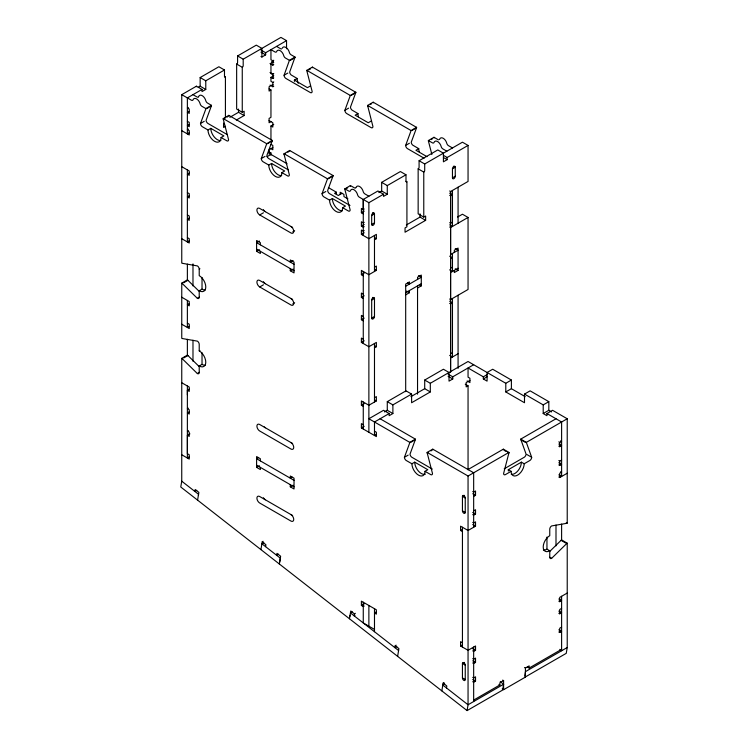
<?xml version="1.0" encoding="UTF-8"?>
<svg xmlns="http://www.w3.org/2000/svg" width="748" height="748" viewBox="0 0 748 748"><rect width="100%" height="100%" fill="white"/><g stroke="black" fill="none" stroke-linecap="round" stroke-linejoin="round"><path stroke-width="1.12" d="M500.272 681.652L503.6 684.252L502.628 690.077L467.079 710.6L180.773 487.013L181.745 481.188L181.755 358.367L187.374 355.132A2.646 1.524 60 0 1 187.907 355.524L199.005 366.417M189.899 433.868L187.374 435.327L187.374 453.69L189.244 454.775L189.244 459.094L181.755 454.775M187.374 394.907L187.374 390.316L189.244 389.231M363.285 213.863L361.396 212.778L361.396 208.449L363.266 209.534L363.266 199.445L377.918 190.983L383.537 194.228L383.537 196.387L387.277 194.228L387.277 185.588L405.986 174.78L405.986 181.268L406.921 181.801L406.921 226.822L405.051 227.897L405.051 232.217L425.64 220.333L425.64 216.013L423.77 217.098L418.151 213.853L418.151 168.842A1.318 0.767 -60 0 0 419.086 167.215L419.086 160.736L437.804 149.937L443.414 153.172L443.414 161.82L447.154 159.661L447.154 157.501L468.052 145.43L468.052 181.446L450.586 191.525L449.651 190.983M450.586 372.326L450.586 191.525L450.586 223.222L449.651 222.68M198.435 96.931A2.646 1.524 60 0 0 198.697 96.511A5.292 3.057 60 0 1 202.222 95.669A5.292 3.057 60 0 1 205.747 100.587A2.646 1.524 60 0 0 207.514 103.046L211.46 105.328L205.85 108.563A2.637 1.524 60 0 1 205.775 109.143L200.501 123.485A2.646 1.524 60 0 0 202.371 126.73L207.981 129.965A9.266 5.348 60 0 0 214.536 141.307A9.266 5.348 60 0 0 221.081 137.529L227.037 140.933A2.646 1.524 60 0 0 228.57 139.689L223.297 119.259A2.637 1.524 60 0 1 223.222 118.595L228.832 115.351L272.244 140.418L266.625 143.812A2.674 1.543 60 0 1 266.55 144.233L261.286 158.576A2.646 1.524 60 0 0 263.156 161.82L268.766 165.056A9.266 5.348 60 0 0 275.32 176.406A9.266 5.348 60 0 0 281.865 172.62L284.67 171.002L271.571 163.438L268.766 165.056M272.244 140.418L272.244 140.568A2.674 1.543 60 0 1 272.169 140.989L266.896 155.332A2.646 1.524 60 0 0 268.766 158.576L288.232 169.815M282.276 48.255A5.292 3.057 60 0 1 285.801 47.414A5.292 3.057 60 0 1 289.336 52.332A2.646 1.524 60 0 0 291.094 54.791L295.039 57.072L289.429 60.308L284.081 75.23A2.646 1.524 60 0 0 285.951 78.475L310.28 92.518A2.646 1.524 60 0 0 312.15 91.434L306.876 71.004A2.646 1.533 60 0 1 306.802 70.34L312.412 67.096L355.824 92.322A2.665 1.533 60 0 1 355.749 92.733L350.475 107.086A2.646 1.524 60 0 0 352.009 110.087L357.965 113.565A9.266 5.348 60 0 0 358.46 116.744M295.039 57.072L289.691 71.986A2.646 1.524 60 0 0 291.224 74.996L297.18 78.475A9.266 5.348 60 0 0 298.284 83.308M355.824 92.163L350.204 95.557A2.665 1.533 60 0 1 350.129 95.978L344.865 110.321A2.646 1.524 60 0 0 346.735 113.565L371.064 127.609A2.646 1.524 60 0 0 372.934 126.524L367.586 105.431L373.196 102.196L416.608 127.412A2.618 1.515 60 0 1 416.533 127.833L411.26 142.176A2.646 1.524 60 0 0 412.793 145.187L418.749 148.656A9.266 5.348 60 0 0 419.245 151.835M416.608 127.254L410.989 130.648A2.618 1.515 60 0 1 410.914 131.068L405.65 145.411A2.646 1.524 60 0 0 407.52 148.656L424.06 158.202M197.584 500.141L198.884 492.38L195.2 489.501L194.873 491.445L196.743 490.361M198.36 495.485L198.557 494.316L181.745 481.188M260.93 549.612L262.23 541.842L263.165 541.309M265.587 546.666L265.914 544.722L262.23 541.842M279.35 564.001L280.332 558.176L261.903 543.787L263.773 542.702M279.677 562.057L280.65 556.241L276.966 553.361L276.648 555.297L278.518 554.221M349.466 618.755L350.765 610.994L354.449 613.874L354.131 615.81L355.066 615.267M349.858 616.427L350.055 615.258M396.169 645.178L395.234 645.72L394.907 647.656L396.777 646.581M397.618 656.351L398.918 648.591L395.234 645.72M441.834 690.881L443.134 683.12L444.069 682.578M446.491 687.945L446.818 686L443.134 683.12M467.079 710.6L468.052 704.775L468.052 476.018L508.949 452.4L503.339 449.165L468.052 469.538M524.703 676.014L525.433 671.648L567.227 647.525L567.227 543.17L561.608 539.925A2.646 1.533 -60 0 0 561.075 540.327L549.78 551.416M567.227 647.525L566.245 653.341L524.46 677.464M508.949 452.4A2.637 1.524 -60 0 1 508.874 453.064L503.6 473.493A2.646 1.524 -60 0 0 505.47 474.578L511.09 471.334A9.266 5.348 -60 0 0 517.635 475.12A9.266 5.348 -60 0 0 524.189 463.769L529.799 460.534A2.646 1.524 -60 0 0 531.669 457.29L526.321 442.377L520.711 439.132L555.998 418.758M211.46 105.328A2.637 1.524 60 0 1 211.385 105.898L206.111 120.241A2.646 1.524 60 0 0 207.981 123.485L227.448 134.724M329.55 200.155L332.355 198.529L345.454 206.093L342.649 207.71A9.266 5.348 60 0 1 336.104 211.497A9.266 5.348 60 0 1 329.55 200.155L323.94 196.911A2.646 1.524 60 0 1 322.07 193.667L327.334 179.324A2.646 1.533 60 0 0 327.418 178.753L333.028 175.509L289.616 150.451L284.006 153.845A2.665 1.533 60 0 0 284.081 154.35L289.354 174.78A2.646 1.524 60 0 1 287.821 176.023L281.865 172.62M333.028 175.509A2.646 1.533 60 0 1 332.954 176.079L327.68 190.431A2.646 1.524 60 0 0 329.55 193.667L349.98 205.466M411.914 463.769L414.719 462.152L427.819 469.716L425.014 471.334A9.266 5.348 60 0 1 418.469 475.12A9.266 5.348 60 0 1 411.914 463.769L406.304 460.534A2.646 1.524 60 0 1 404.434 457.29L409.698 442.947A2.637 1.524 60 0 0 409.782 442.377L415.392 439.132L380.106 418.758M415.392 439.132A2.637 1.524 60 0 1 415.318 439.702L410.044 454.055A2.646 1.524 60 0 0 411.914 457.29L432.344 469.09M525.19 396.655L511.398 388.689L511.398 380.049L505.788 383.285L505.788 391.933L524.498 402.733L524.498 394.093L543.207 404.892L543.207 413.541L546.956 415.701L546.956 413.541L552.566 410.297L567.227 418.758L567.227 523.114A2.646 1.524 -60 0 1 566.685 523.329L551.631 525.938A2.646 1.524 -60 0 0 549.761 529.182L549.761 535.662A9.266 5.348 -60 0 0 543.207 547.003A9.266 5.348 -60 0 0 549.761 550.79L549.761 557.269A2.646 1.524 -60 0 0 551.631 558.345L566.685 543.572A2.646 1.533 -60 0 1 567.227 543.17M224.484 69.994L205.775 80.793L205.775 89.433L200.155 86.198L200.155 77.549L218.865 66.75L224.484 69.994L224.484 76.474L225.419 77.016L225.419 117.53M236.293 120.073L244.129 115.547L244.129 111.228L242.259 112.303L236.649 109.058L236.649 64.047A1.318 0.767 -60 0 0 237.584 62.43L237.584 55.941L256.293 45.142L261.903 48.386L261.903 57.026L260.968 56.483M199.005 291.187L187.907 280.294A2.646 1.524 60 0 0 187.374 279.902L181.755 283.137A2.646 1.524 60 0 1 182.288 283.539L197.35 298.321A2.646 1.524 60 0 0 199.22 297.236L199.22 290.757A9.266 5.348 60 0 0 205.775 286.98A9.266 5.348 60 0 0 199.22 275.629L199.22 269.149A2.646 1.524 60 0 0 197.35 265.905L182.288 263.305A2.646 1.524 60 0 1 181.755 263.081L181.755 94.659L196.415 86.198L202.025 89.433L202.025 91.593L205.775 89.433M237.584 55.941L243.194 59.185L280.93 37.4L286.54 40.644L286.54 48.77M198.285 87.273L200.155 86.198M202.025 89.433L187.374 97.895L187.374 133.911L189.244 132.826M260.968 50.004L265.652 52.706L286.54 40.644M261.903 57.026L265.652 54.866L265.652 52.706M188.309 107.441L187.374 107.983L189.244 109.058L189.244 113.387L187.355 112.293L188.758 111.48M289.429 60.308L285.484 58.035A2.646 1.524 60 0 1 283.978 56.296L283.193 54.127A5.292 3.057 60 0 0 277.19 50.668L276.395 51.921A2.646 1.524 60 0 1 274.899 51.921L270.954 49.639L270.954 59.728L272.824 60.803L273.759 60.27M270.019 63.505L272.824 65.132L273.759 64.59M206.71 108.6L211.385 105.898M290.289 60.345L294.964 57.643M270.019 72.509L272.824 74.136L273.759 73.594M189.244 124.551L187.374 125.627L189.244 126.711L189.244 122.382L187.355 121.298M273.759 81.878L272.824 82.411L270.954 81.336L270.954 77.371L273.759 75.754M270.954 77.371L272.824 78.456L273.759 77.914M188.309 129.049L187.374 129.591L189.244 130.666L189.244 134.986L181.755 130.666M200.501 123.485L204.241 121.326M284.081 75.23L287.821 73.07M272.964 84.496L269.084 86.74L269.084 91.06L270.954 89.975L270.954 117.343L269.084 118.427L269.084 122.747L271.019 121.625M270.019 85.113L272.824 86.74L273.759 86.198M223.297 119.259L225.167 118.175M227.037 117.099L227.972 116.557M308.746 69.929L310.616 68.844M207.981 129.965L210.796 128.347L223.886 135.912L221.081 137.529M229.832 117.314L238.519 112.303L244.129 115.547M294.46 81.392A9.266 5.348 60 0 1 294.375 80.092L297.18 78.475M225.503 126.3L223.549 127.431L223.549 123.102M310.28 86.029L307.475 87.656L294.375 80.092M189.244 173.162L187.374 174.247L189.244 175.322L189.244 171.002L181.755 166.682M270.954 139.764L270.954 125.991L273.759 124.364M267.485 143.691L272.169 140.989M351.074 95.435L355.749 92.733M189.244 195.845L187.374 196.93L189.244 198.014L189.244 193.685L187.374 192.61M272.824 147.599L269.084 149.759L269.084 154.079L270.954 152.994L270.954 155.079M261.286 158.576L265.026 156.416M344.865 110.321L348.605 108.161M267.027 156.697L270.954 154.434L287.073 163.747M284.081 154.35L285.016 153.808M287.821 152.19L288.756 151.648M367.661 106.094L368.596 105.562M370.466 104.477L371.401 103.935M357.965 113.565L355.15 115.183L368.25 122.747L371.064 121.129M189.244 218.173L187.374 219.258L189.244 220.342L189.244 216.013L187.374 214.938M189.244 240.865L187.374 241.941L187.374 169.918M292.627 227.448L259.724 208.449A3.974 2.291 60 0 0 256.919 210.076L256.966 210.693A3.974 2.291 60 0 0 259.724 214.938L263.464 212.778M328.269 178.781L332.954 176.079M411.849 130.526L416.533 127.833M322.07 193.667L325.81 191.507M405.65 145.411L409.39 143.251M199.22 269.149L199.922 268.747M336.441 194.405L336.441 192.245L334.571 193.33L338.311 195.49L342.06 193.33M342.649 207.71L348.605 211.114A2.646 1.524 60 0 0 350.129 209.87L344.865 189.44A2.665 1.533 60 0 1 344.791 188.945L350.401 185.541L354.346 187.823A2.646 1.524 60 0 0 355.842 187.813M431.867 154.471L428.445 141.194A2.637 1.524 60 0 1 428.37 140.531L433.98 137.286L437.926 139.567A2.646 1.524 60 0 0 438.478 139.782M346.735 188.365L347.67 187.823M428.445 141.194L429.38 140.652M431.25 139.567L432.185 139.025M183.699 282.725L187.907 280.294M418.749 148.656L415.935 150.273L427.024 156.678M259.416 241.043L256.601 242.661L294.029 264.268M260.351 244.82L260.351 242.661L256.601 240.501L256.601 251.309L259.416 249.682M292.786 231.861L294.656 230.777M387.277 194.228L381.667 190.983L381.667 182.344L400.376 171.544L405.986 174.78M199.22 290.757L202.025 289.139A9.266 5.348 60 0 0 205.148 290.028M419.086 160.736L424.705 163.98L462.442 142.195L468.052 145.43M378.853 192.61L381.667 190.983M197.35 298.321L199.454 297.106M189.244 303.707L187.374 304.782L189.244 305.867L189.244 301.547L181.755 297.218M344.781 188.777L348.727 191.058A2.646 1.524 60 0 0 350.494 190.637A5.292 3.057 60 0 1 354.028 189.796A5.292 3.057 60 0 1 357.553 194.714A2.646 1.524 60 0 0 359.321 197.173L368.876 202.689L383.537 194.228M363.266 209.534L364.201 208.991M361.396 212.778L364.201 211.151M293.094 260.491L290.289 262.109L290.289 259.949L294.029 262.109L294.029 272.917L290.289 270.757L290.289 268.588M371.681 215.471L374.486 213.853L374.486 222.857A1.982 1.15 -60 0 1 373.084 225.288A1.982 1.15 -60 0 1 371.681 224.475L371.681 215.471A1.982 1.15 -60 0 1 373.084 213.04A1.982 1.15 -60 0 1 374.486 213.853L372.616 212.778M452.456 168.842L455.261 167.215L455.261 176.219A1.982 1.15 -60 0 1 453.858 178.65A1.982 1.15 -60 0 1 452.456 177.846L452.456 168.842A1.982 1.15 -60 0 1 453.858 166.411A1.982 1.15 -60 0 1 455.261 167.215L453.587 166.252M364.22 222.324L363.285 222.867L361.396 221.773L361.396 226.102L363.266 227.177L364.201 226.635M361.396 226.102L364.201 224.475M189.244 326.39L187.374 327.474L187.374 300.462M292.627 299.471L259.724 280.472A3.974 2.291 60 0 0 256.919 282.099L256.966 282.716A3.974 2.291 60 0 0 259.724 286.961L263.464 284.801M290.289 270.757L293.094 269.13M371.681 224.475L374.486 222.857M452.456 177.846L455.261 176.219M364.201 230.599L363.266 231.141L361.396 230.057L361.396 234.376L368.876 238.706L376.366 234.376L376.366 238.706L374.486 239.781M361.396 234.376L364.201 232.759M406.304 225.017L420.021 217.098L425.64 220.333M183.699 357.955L187.907 355.524M181.755 358.367A2.646 1.524 60 0 1 182.288 358.769L197.35 373.551A2.646 1.524 60 0 0 199.22 372.467L199.22 365.987A9.266 5.348 60 0 0 205.775 362.21A9.266 5.348 60 0 0 199.22 350.859L199.922 350.457M292.786 303.884L294.656 302.8M199.22 365.987L202.025 364.37A9.266 5.348 60 0 0 205.148 365.258M457.589 217.013L462.442 214.218L468.052 217.453L468.052 289.476L450.586 299.565L449.651 299.022M374.486 267.148L376.366 266.073L376.366 270.393L368.876 274.712L361.396 270.393L361.396 274.712L364.201 273.095M450.586 223.222L452.456 222.137M197.35 373.551L199.454 372.336M449.651 226.999L450.586 227.542L468.052 217.453M363.266 294.16L361.396 293.076L361.396 297.405L364.201 295.778M371.681 300.098L374.486 298.48A1.982 1.15 -60 0 0 373.084 297.667A1.982 1.15 -60 0 0 371.681 300.098L371.681 318.106A1.982 1.15 -60 0 0 373.084 318.919A1.982 1.15 -60 0 0 374.486 316.488L374.486 298.48L372.616 297.405M188.309 408.137L187.374 408.679L189.244 409.754L189.244 414.083L187.374 412.999L189.244 411.914M405.678 286.241L421.274 277.237L418.469 275.61M405.678 292.72L421.274 283.716M363.266 316.488L361.396 315.404L361.396 319.723L364.201 318.106M452.456 267.148L450.586 268.233L450.586 258.873L452.456 257.789L449.651 256.171M405.687 294.871L409.437 292.711L409.437 290.551M417.543 288.027L421.283 285.867L421.283 275.068L417.543 277.228L417.543 279.387M371.681 318.106L374.486 316.488M458.075 268.233L450.586 272.553L450.586 299.565M454.326 252.385L454.326 250.225L458.075 248.065L458.075 270.393L454.326 272.553L454.326 270.393M188.309 430.465L187.374 431.007L189.244 432.082L189.244 436.402L187.374 435.327M363.266 339.171L361.396 338.096L361.396 342.416L364.201 340.798M374.486 347.82L376.366 346.735L376.366 342.416L368.876 346.735L361.396 342.416M449.651 303.342L450.586 303.884L452.456 302.8L449.651 301.182M189.244 456.935L187.374 458.01L187.374 385.987M258.481 457.654L256.601 458.73L294.029 480.338M374.486 397.693L376.366 396.608L376.366 400.937L368.876 405.257L361.396 400.937L361.396 405.257L364.201 403.63M452.456 352.682L450.586 353.757L450.586 303.884M260.351 460.89L260.351 458.73L256.601 456.57L256.601 467.378L259.416 465.752M458.075 353.757L450.586 358.077L450.586 371.588M411.606 394.093L392.887 404.892L392.887 413.541L387.277 410.297L387.277 401.657L405.986 390.849L411.606 394.093L411.606 402.733L430.315 391.933L430.315 383.285L424.705 380.049L424.705 388.689L410.914 396.655M424.705 380.049L443.414 369.241L449.024 372.485L449.024 381.125L452.774 378.965L452.774 376.805L473.662 364.744M430.315 383.285L468.052 361.499L505.788 383.285M384.472 411.914L387.277 410.297M363.266 424.705L361.396 423.62L361.396 427.94L364.201 426.323M392.887 413.541L389.147 415.701L389.147 413.541L374.486 422.003L374.486 435.504L376.366 434.42M292.159 477.102L290.289 478.178L290.289 476.018L294.029 478.178L294.029 488.986L290.289 486.817L290.289 484.657M469.922 380.405L466.182 382.565L466.182 386.894L468.052 385.809L468.052 469.847M290.289 486.817L293.094 485.2M467.117 380.947L469.922 382.565L469.922 378.245L468.052 377.17L468.052 367.988L483.33 376.805L487.079 374.645M483.33 376.805L483.33 378.965L487.079 376.805M410.633 442.405L415.318 439.702M505.788 391.933L511.398 388.689M404.434 457.29L408.174 455.13M524.498 394.093L530.117 390.849L548.826 401.657L548.826 410.297L543.207 413.541M425.014 471.334L430.97 474.737A2.646 1.524 60 0 0 432.494 473.493L427.23 453.064A2.637 1.524 60 0 1 427.145 452.4L432.765 449.165L473.662 472.773L473.662 527.246M427.23 453.064L428.165 452.521M430.97 450.904L431.905 450.361M543.207 404.892L548.826 401.657M526.321 442.377L567.227 418.758M504.208 468.828L524.189 457.29A2.646 1.524 -60 0 0 526.059 454.055L520.711 439.132M508.388 471.025A9.266 5.348 -60 0 1 508.285 469.716L521.384 462.152L524.189 463.769M464.312 495.335L462.442 496.41L462.442 510.819A1.982 1.15 60 0 0 463.844 513.25A1.982 1.15 60 0 0 465.247 512.436L465.247 498.028A1.982 1.15 60 0 0 463.844 495.597A1.982 1.15 60 0 0 462.442 496.41L465.247 498.028M558.803 441.853L559.738 442.395L561.608 441.311L560.673 440.778M473.662 496.41L475.532 495.335L475.532 491.006L473.662 492.09L472.727 491.548M558.803 446.173L559.738 446.715L561.608 445.64L558.803 444.013M473.662 510.819L475.532 509.734L475.532 514.054L473.662 515.138L472.727 514.596M558.803 460.581L559.738 461.123L561.608 460.039M558.803 464.901L559.738 465.443L561.608 464.358L558.803 462.741M472.727 522.385L473.662 522.927L475.532 521.852L475.532 526.171L468.052 530.491L460.562 526.171L460.562 530.491L462.442 529.406M558.803 477.009L559.738 477.551L567.227 473.232M376.366 611.957L374.486 613.042L376.366 614.127L376.366 609.798L361.396 601.158L361.396 605.478L364.201 603.86M352.317 611.855L350.438 612.93L398.591 650.536M364.201 606.02L363.266 606.563L361.396 605.478M354.449 613.874L355.384 613.332M462.442 642.747L460.562 641.662L460.562 645.982L462.442 644.907M567.227 593.052L559.738 597.371L559.738 601.691L558.803 601.149M460.562 645.982L468.052 650.302L475.532 645.982L475.532 650.302L473.662 651.386L472.727 650.844M559.738 601.691L561.608 600.607L558.803 598.989M464.312 662.419L462.442 663.495L462.442 677.95A1.982 1.15 60 0 0 463.844 680.381A1.982 1.15 60 0 0 465.247 679.567L465.247 665.122A1.982 1.15 60 0 0 463.844 662.728A1.982 1.15 60 0 0 462.442 663.541L465.247 665.122M561.608 608.405L559.738 609.48L559.738 613.799L558.803 613.267M472.727 658.633L473.662 659.175L475.532 658.1L475.532 662.419L473.662 663.495L472.727 662.962M559.738 613.799L561.608 612.724L558.803 611.107M444.677 683.981L442.807 685.065L468.052 704.775L503.6 684.252M561.608 627.123L559.738 628.208L559.738 632.528L558.803 631.985M472.727 677.361L473.662 677.903L475.532 676.818L475.532 681.148L473.662 682.223L472.727 681.68M559.738 632.528L561.608 631.452L558.803 629.825M502.198 688.899L503.6 689.703L503.6 680.652L499.86 682.812L499.86 684.972L473.662 700.1M524.498 667.506L525.433 668.048L529.173 665.888L529.173 668.048L527.303 666.964M529.173 668.048L561.608 649.32M503.6 689.703L525.433 677.099L525.433 668.048M276.564 46.404L280.509 48.685A2.646 1.524 60 0 0 281.594 48.91M452.456 147.954L448.51 145.673A2.646 1.524 60 0 1 446.743 143.214A5.292 3.057 60 0 0 443.218 138.296A5.292 3.057 60 0 0 439.693 139.147A2.646 1.524 60 0 1 439.431 139.558M306.802 70.34L350.214 95.407M367.586 105.431L410.998 130.498M428.37 140.531L432.316 142.803A2.646 1.524 60 0 0 433.812 142.803L434.607 141.55A5.292 3.057 60 0 1 440.609 145.009L441.395 147.178A2.646 1.524 60 0 0 442.9 148.917L446.846 151.199M443.414 155.332L447.154 157.501M260.968 52.164L265.652 54.866M443.414 157.501L447.154 159.661M272.057 61.448L273.74 62.421M236.649 64.047L242.259 67.292L242.259 112.303M418.151 168.842L423.77 172.077L423.77 217.098M269.084 88.9L270.954 89.975M449.651 193.152L452.456 194.77L450.586 195.845L449.651 195.312M200.155 77.549L205.775 80.793M381.667 182.344L387.277 185.588M269.084 120.587L272.824 122.747L272.824 127.067L270.954 125.991M449.651 224.839L452.456 226.457L452.456 190.45M192.984 94.659L196.93 96.931A2.646 1.524 60 0 0 198.014 97.165M368.876 196.21L364.931 193.928A2.646 1.524 60 0 1 363.163 191.469A5.292 3.057 60 0 0 359.638 186.551A5.292 3.057 60 0 0 356.113 187.393M455.261 248.607L458.075 250.225L450.586 254.544L450.586 227.542M270.954 144.355L272.824 145.43L272.824 149.759L270.954 148.674M181.755 94.659L191.32 100.176A2.646 1.524 60 0 0 193.078 99.755A5.292 3.057 60 0 1 196.612 98.914A5.292 3.057 60 0 1 200.137 103.832A2.646 1.524 60 0 0 201.904 106.291L205.85 108.563M223.222 118.595L266.634 143.663M284.006 153.686L327.418 178.753M269.084 151.919L270.954 152.994M328.381 187.598L336.441 192.245M347.923 198.875L343.93 196.574L343.93 194.405L340.181 192.245L340.181 194.405M455.261 268.775L458.075 270.393M449.651 269.85L452.456 271.477L452.456 253.469M374.486 237.621L376.366 238.706M419.413 284.792L421.283 285.867M407.567 282.987L409.437 284.072L409.437 281.912L405.687 284.072L405.687 391.671M374.486 269.308L376.366 270.393M406.622 291.094L409.437 292.711M259.724 214.938L290.907 232.937A3.974 2.291 60 0 0 293.721 231.319A3.974 2.291 60 0 0 290.907 226.457M361.396 274.712L363.266 275.797M511.398 380.049L492.689 369.241L487.079 372.485L487.079 381.125L483.33 378.965M361.396 297.405L363.266 298.48M548.826 410.297L551.631 411.914M449.651 355.384L452.456 357.002L452.456 298.48M546.956 413.541L561.608 422.003L561.608 476.476L558.803 474.849M256.601 249.149L294.029 270.757M256.601 251.309L260.351 253.469L260.351 251.309M361.396 319.723L363.266 320.808M448.089 374.103L452.774 376.805M465.247 384.192L468.052 385.809M448.089 376.263L452.774 378.965M187.374 237.621L189.244 238.706L189.244 243.025L181.755 238.706M374.486 345.66L376.366 346.735M259.724 286.961L290.907 304.96A3.974 2.291 60 0 0 293.721 303.342A3.974 2.291 60 0 0 290.907 298.48M520.786 439.702L525.47 442.405M424.705 388.689L430.315 391.933M560.673 471.614L561.608 472.156L559.738 473.232L559.738 477.551M526.994 454.588L531.669 457.29M504.199 450.361L506.069 451.446M507.939 452.521L508.874 453.064M508.285 469.716L511.09 471.334M387.277 401.657L392.887 404.892M374.486 399.853L376.366 400.937M389.147 413.541L383.537 410.297L368.876 418.758L409.782 442.377M566.292 522.572L567.227 523.114M361.396 405.257L363.266 406.332M427.145 452.4L468.052 476.018M187.374 323.155L189.244 324.23L189.244 328.55L181.755 324.23M374.486 431.185L376.366 432.26L376.366 436.589L361.396 427.94M561.075 540.327L565.75 543.029M472.727 493.708L475.532 495.335M543.366 550.004A9.266 5.348 -60 0 0 546.956 549.163L549.761 550.79M472.727 512.436L475.532 514.054M549.761 557.269L551.631 558.345M462.442 510.819L465.247 512.436M472.727 524.544L475.532 526.171M460.562 530.491L462.442 531.566M292.627 443.517L259.724 424.518A3.974 2.291 60 0 0 256.919 426.145A3.974 2.291 60 0 0 259.724 431.007L290.907 449.006A3.974 2.291 60 0 0 293.721 447.388A3.974 2.291 60 0 0 290.907 442.526M181.755 382.752L189.244 387.071L189.244 391.391L187.374 390.316M256.601 465.219L294.029 486.817M256.601 467.378L260.351 469.538L260.351 467.378M292.627 515.54L259.724 496.541A3.974 2.291 60 0 0 256.919 498.168A3.974 2.291 60 0 0 259.724 503.03L290.907 521.029A3.974 2.291 60 0 0 293.721 519.411A3.974 2.291 60 0 0 290.907 514.549M472.727 648.684L475.532 650.302M472.727 660.802L475.532 662.419M502.665 680.11L503.6 680.652M498.925 684.429L499.86 684.972M472.727 679.521L475.532 681.148M462.442 677.903L465.247 679.521M374.486 629.423L363.266 622.944L363.266 602.243M559.813 649.358L561.608 650.76L561.608 596.287M373.271 102.859L373.196 102.196M350.401 185.541L350.401 185.7A2.665 1.533 60 0 0 350.475 186.205M289.616 150.451L289.616 150.61A2.665 1.533 60 0 0 289.691 151.115M561.608 524.105L561.608 540.318M559.738 442.395L559.738 446.715M559.738 461.123L559.738 465.443M555.998 525.031L555.998 545.881M546.956 537.064L546.956 549.163M473.662 647.067L473.662 701.54M462.442 527.246L462.442 647.067M458.075 187.206L458.075 223.222M458.075 295.245L458.075 368.39M424.705 163.98L424.705 170.46A1.318 0.767 -60 0 1 423.77 172.077M420.021 213.853L420.021 217.098M417.543 285.867L417.543 394.159M374.486 235.461L374.486 271.468M374.486 343.491L374.486 402.013M374.486 608.722L374.486 631.714M368.876 202.689L368.876 432.26M368.876 605.478L368.876 626.188M363.266 199.445L363.266 235.461M363.266 271.468L363.266 343.491M363.266 402.013L363.266 429.025M272.824 60.803L272.824 65.132M272.824 74.136L272.824 78.456M272.824 82.411L272.824 86.74M243.194 59.185L243.194 65.665A1.318 0.767 -60 0 1 242.259 67.292M238.519 109.058L238.519 112.303M202.025 277.499L202.025 289.139M202.025 352.729L202.025 364.37M199.22 350.859L199.22 344.379A2.646 1.524 60 0 0 197.35 341.135L182.288 338.535A2.646 1.524 60 0 1 181.755 338.311L181.755 283.137M196.415 86.198L196.415 86.731M192.984 263.904L192.984 285.942M192.984 340.228L192.984 361.237M187.374 264.137L187.374 280.378M187.374 339.321L187.374 355.665M225.419 77.016A1.318 0.767 -60 0 1 224.484 76.474M273.347 61.523A1.982 1.15 -60 0 0 271.814 62.047A1.982 1.15 -60 0 0 270.954 64.047L270.954 73.052A1.982 1.15 -60 0 0 272.87 73.454M406.921 181.801A1.318 0.767 -60 0 1 405.986 181.268M312.496 67.759A2.646 1.533 60 0 1 312.412 67.096M434.055 137.95A2.637 1.524 60 0 1 433.98 137.286M521.384 462.152A9.266 5.348 -60 0 1 517.943 470.782A9.266 5.348 -60 0 1 511.249 474.335M503.339 449.165A2.637 1.524 -60 0 1 503.264 449.829M228.907 116.015A2.637 1.524 60 0 1 228.832 115.351M220.922 140.521A9.266 5.348 60 0 1 214.227 136.978A9.266 5.348 60 0 1 210.796 128.347M342.491 210.712A9.266 5.348 60 0 1 335.787 207.168A9.266 5.348 60 0 1 332.355 198.529M281.706 175.621A9.266 5.348 60 0 1 275.002 172.068A9.266 5.348 60 0 1 271.571 163.438M265.334 283.716A3.964 2.291 60 0 1 263.352 281.622M265.334 211.693A3.964 2.291 60 0 1 263.352 209.599M432.84 449.829A2.637 1.524 60 0 1 432.765 449.165M265.334 499.786A3.974 2.291 60 0 1 263.352 497.691M265.334 427.763A3.974 2.291 60 0 1 264.306 426.94M425.397 474.185A9.257 5.348 60 0 1 418.459 471.137A9.257 5.348 60 0 1 414.719 462.152"/></g></svg>
